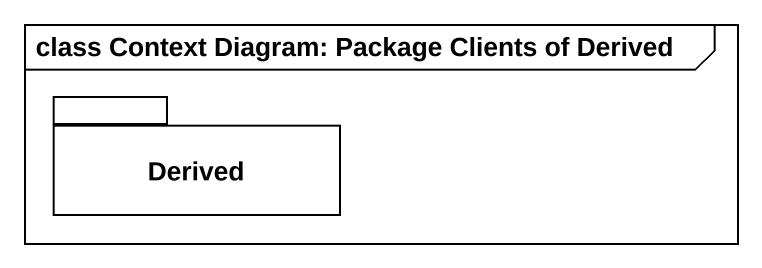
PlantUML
@startuml
mainframe class Context Diagram: Package Clients of Derived
package Derived {
}
@enduml
